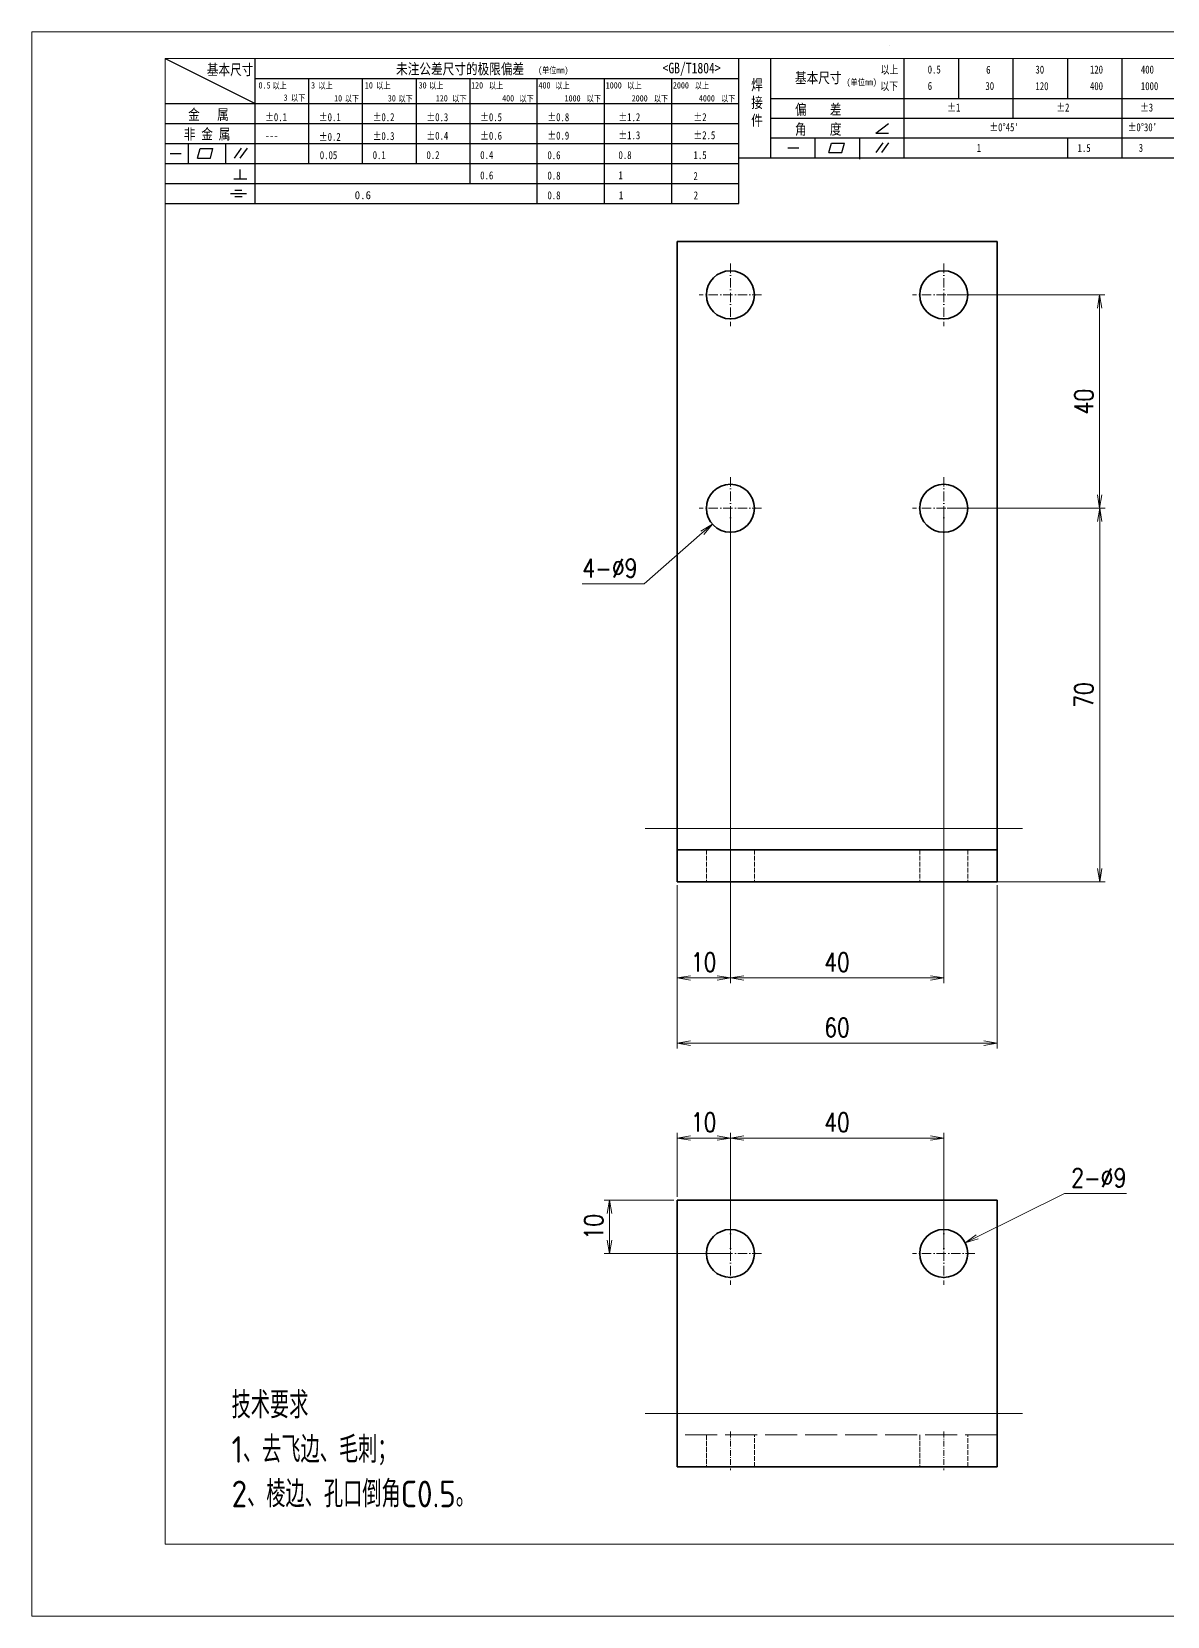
# Model space of a CAD drawing. Header units: millimetres. Extents: x -49572 to 104182, y -50696 to 51993.
# Drawn here: x -47150.9 to -46938, y 51037.2 to 51334.2 of the extents above; entities that cross this region are included whole.
import ezdxf

# ---------------------------------------------------------------- set-up
doc = ezdxf.new("R2010")
doc.units = ezdxf.units.MM
doc.header["$LTSCALE"] = 0.5
doc.linetypes.add('DASHDOT', pattern=[18.5, 12, -3, 0.5, -3])
doc.linetypes.add('DASHED', pattern=[15, 12, -3])
doc.layers.add('图\\M+19E79\\M+195B6\\M+18E9A', color=7, linetype='Continuous')
for name, color, linetype, lineweight in [('图框', 7, 'Continuous', 18), ('标注线', 3, 'Continuous', 18), ('细实线', 3, 'Continuous', 18)]:
    doc.layers.add(name, color=color, linetype=linetype, lineweight=lineweight)
doc.layers.add('打印', color=7, linetype='Continuous', lineweight=15, plot=False)
doc.layers.add('打印-禁用', color=7, linetype='Continuous', lineweight=15, plot=False)
doc.styles.add('DIM', font='romans.shx', dxfattribs={"width": 0.8, "bigfont": 'bigfont.shx'})
doc.styles.add('国标', font='simfang.ttf', dxfattribs={"width": 0.8})
doc.styles.add('机械长仿宋', font='gbenor.shx', dxfattribs={"height": 1, "bigfont": 'gbcbig.shx'})
doc.dimstyles.new('DEH 1-1$0', dxfattribs={"dimtxt": 3.5, "dimasz": 2.5, "dimexe": 1, "dimexo": 0.625, "dimgap": 1.2, "dimtad": 1, "dimzin": 9, "dimdsep": 46, "dimtxsty": 'DIM', "dimblk": 'OPEN', "dimcen": 0, "dimclrd": 8, "dimclre": 8, "dimclrt": 2, "dimazin": 2, "dimtfac": 0.5, "dimtmove": 0, "dimatfit": 3, "dimldrblk": 'OPEN', "dimfxl": 0, "dimtolj": 2, "dimlwd": 18, "dimlwe": 18, "dimarcsym": 0})
doc.dimstyles.new('DEH 1-1$3', dxfattribs={"dimtxt": 3.5, "dimasz": 2.5, "dimexe": 1, "dimexo": 0.625, "dimgap": 1.2, "dimtad": 1, "dimtoh": 1, "dimdsep": 46, "dimtxsty": 'DIM', "dimblk": 'OPEN', "dimcen": 0, "dimclrd": 8, "dimclre": 8, "dimclrt": 2, "dimazin": 2, "dimtfac": 0.5, "dimtofl": 0, "dimtmove": 0, "dimatfit": 3, "dimldrblk": 'OPEN', "dimfxl": 0, "dimtolj": 2, "dimlwd": 18, "dimlwe": 18, "dimarcsym": 0})

# ---------------------------------------------------------------- blocks, each defined once
blk = doc.blocks.new('GZDEH零件A3图框V01版')
at = {"layer": '图\\M+19E79\\M+195B6\\M+18E9A', "color": 9}
for p, q in [((2882.49, -1554.46), (2899.37, -1562.92)), ((2899.37, -1581.67), (2899.37, -1554.46)), ((2990.09, -1581.67), (2990.09, -1554.46)), ((2996.09, -1573.08), (2996.09, -1554.46)), ((3021.09, -1561.98), (3021.09, -1554.46)), ((3031.31, -1561.98), (3031.31, -1554.46)), ((3041.53, -1561.98), (3041.53, -1554.46)), ((3051.75, -1561.98), (3051.75, -1554.46)), ((3061.98, -1561.98), (3061.98, -1554.46)), ((2899.37, -1558.24), (2990.09, -1558.24)), ((2909.45, -1574.17), (2909.45, -1558.24)), ((2919.53, -1574.17), (2919.53, -1558.24)), ((2929.61, -1574.17), (2929.61, -1558.24)), ((2939.69, -1577.92), (2939.69, -1558.24)), ((2952.29, -1581.67), (2952.29, -1558.24)), ((2964.89, -1581.67), (2964.89, -1558.24)), ((2977.49, -1581.67), (2977.49, -1558.24)), ((2996.09, -1561.98), (3113.09, -1561.98)), ((3021.09, -1573.08), (3021.09, -1561.98)), ((3041.53, -1565.68), (3041.53, -1561.98)), ((3061.98, -1573.08), (3061.98, -1561.98)), ((2882.49, -1562.92), (2990.09, -1562.92)), ((2882.49, -1566.67), (2990.09, -1566.67)), ((2996.09, -1565.68), (3113.09, -1565.68)), ((3015.75, -1568.51), (3018.15, -1566.66)), ((2882.49, -1570.42), (2990.09, -1570.42)), ((2886.92, -1574.12), (2886.92, -1570.42)), ((2893.91, -1574.12), (2893.91, -1570.42)), ((2996.09, -1569.38), (3113.09, -1569.38)), ((3004.42, -1573.08), (3004.42, -1569.38)), ((3006.97, -1572.12), (3007.45, -1570.33)), ((3007.45, -1570.33), (3009.86, -1570.33)), ((3009.39, -1572.12), (3009.86, -1570.33)), ((3012.75, -1573.08), (3012.75, -1569.38)), ((3015.75, -1568.51), (3018.15, -1568.51)), ((3015.81, -1572.12), (3017.15, -1570.26)), ((3016.89, -1572.12), (3018.23, -1570.26)), ((3051.75, -1573.08), (3051.75, -1569.38)), ((2883.43, -1572.27), (2885.49, -1572.27)), ((2888.59, -1573.16), (2889.07, -1571.37)), ((2888.59, -1573.16), (2891, -1573.16)), ((2889.07, -1571.37), (2891.48, -1571.37)), ((2891, -1573.16), (2891.48, -1571.37)), ((2895.52, -1573.16), (2896.85, -1571.3)), ((2896.6, -1573.16), (2897.94, -1571.3)), ((2990.09, -1573.08), (3113.09, -1573.08)), ((2999.26, -1571.23), (3001.32, -1571.23)), ((3006.97, -1572.12), (3009.39, -1572.12)), ((3012.75, -1573.33), (3012.75, -1573.08)), ((2882.49, -1574.17), (2990.09, -1574.17)), ((2895.42, -1577.05), (2897.81, -1577.05)), ((2896.58, -1577.05), (2896.58, -1575.28)), ((2882.49, -1577.92), (2990.09, -1577.92)), ((2894.79, -1579.77), (2897.77, -1579.77)), ((2895.57, -1579.17), (2896.92, -1579.17)), ((2882.49, -1581.67), (2990.09, -1581.67)), ((2895.57, -1580.37), (2896.93, -1580.37))]:
    blk.add_line(p, q, dxfattribs=at)
at = {"layer": '图框', "linetype": 'Continuous'}
for p, q in [((2882.49, -1554.46), (2882.49, -1832.96)), ((3272.49, -1554.46), (2882.49, -1554.46)), ((2882.49, -1832.96), (3272.49, -1832.96))]:
    blk.add_line(p, q, dxfattribs=at)
at = {"layer": '打印-禁用', "linetype": 'Continuous'}
for p, q in [((2857.49, -1549.46), (2857.49, -1846.46)), ((3277.49, -1549.46), (2857.49, -1549.46)), ((2857.49, -1846.46), (3277.49, -1846.46))]:
    blk.add_line(p, q, dxfattribs=at)
at = {"layer": '图\\M+19E79\\M+195B6\\M+18E9A', "color": 9, "style": '国标', "width": 0.8}
for s, height, p in [('基本尺寸', 2, (2890.33, -1557.58)), ('未注公差尺寸的极限偏差', 2, (2925.81, -1557.44)), ('<GB/T1804>', 2, (2975.78, -1557.27)), ('以上', 1.5, (3016.64, -1557.33)), ('0.5', 1.5, (3025.49, -1557.3)), ('6', 1.5, (3036.45, -1557.34)), ('30', 1.5, (3045.69, -1557.31)), ('120', 1.5, (3055.91, -1557.31)), ('400', 1.5, (3065.46, -1557.31)), ('30', 1.2, (2930.04, -1560.11)), ('基本尺寸', 2, (3000.6, -1559.1)), ('以下', 1.5, (3016.58, -1560.43)), ('6', 1.5, (3025.49, -1560.38)), ('30', 1.5, (3036.31, -1560.39)), ('120', 1.5, (3045.69, -1560.41)), ('400', 1.5, (3055.91, -1560.41)), ('1000', 1.5, (3065.46, -1560.41)), ('金   属', 2, (2886.82, -1565.98)), ('±0.1', 1.5, (2901.27, -1566.23)), ('±0.1', 1.5, (2911.35, -1566.23)), ('±0.2', 1.5, (2921.43, -1566.23)), ('±0.3', 1.5, (2931.51, -1566.23)), ('±0.5', 1.5, (2941.59, -1566.23)), ('±0.8', 1.5, (2954.19, -1566.23)), ('±1.2', 1.5, (2967.51, -1566.23)), ('±2', 1.5, (2981.58, -1566.23)), ('偏    差', 2, (3000.6, -1565.04)), ('±1', 1.5, (3029.16, -1564.42)), ('±2', 1.5, (3049.61, -1564.42)), ('±3', 1.5, (3065.3, -1564.42)), ('非 金 属', 2, (2886.02, -1569.65)), ('±0.3', 1.5, (2921.43, -1569.77)), ('±0.4', 1.5, (2931.51, -1569.71)), ('±0.6', 1.5, (2941.59, -1569.71)), ('±0.9', 1.5, (2954.19, -1569.68)), ('±1.3', 1.5, (2967.51, -1569.62)), ('±2.5', 1.5, (2981.58, -1569.61)), ('角    度', 2, (3000.6, -1568.74)), ("±0%%D45'", 1.5, (3037.06, -1568.12)), ("±0%%D30'", 1.5, (3062.98, -1568.12)), ('---', 1.5, (2901.27, -1569.65)), ('±0.2', 1.5, (2911.35, -1569.92)), ('1', 1.5, (3034.69, -1571.98)), ('1.5', 1.5, (3053.59, -1572.01)), ('3', 1.5, (3065.05, -1571.98)), ('0.1', 1.5, (2921.43, -1573.34)), ('0.2', 1.5, (2931.51, -1573.33)), ('0.4', 1.5, (2941.59, -1573.33)), ('0.6', 1.5, (2954.19, -1573.35)), ('0.8', 1.5, (2967.51, -1573.33)), ('1.5', 1.5, (2981.58, -1573.34)), ('0.6', 1.5, (2941.59, -1577.14)), ('0.8', 1.5, (2954.19, -1577.17)), ('1', 1.5, (2967.51, -1577.12)), ('2', 1.5, (2981.58, -1577.26)), ('0.8', 1.5, (2954.19, -1580.87)), ('1', 1.5, (2967.59, -1580.86)), ('2', 1.5, (2981.62, -1580.89))]:
    blk.add_text(s, height=height, dxfattribs=at).set_placement(p)
at = {"layer": '图\\M+19E79\\M+195B6\\M+18E9A', "color": 9, "lineweight": 15, "style": '国标', "width": 0.8}
for s, p in [('(单位mm)', (2952.44, -1557.27)), ('0.5', (2900.03, -1560.11)), ('以上', (2902.64, -1560.16)), ('3', (2909.88, -1560.11)), ('以上', (2911.25, -1560.16)), ('10', (2919.96, -1560.11)), ('以上', (2922.09, -1560.16)), ('以上', (2932.02, -1560.16)), ('120', (2939.88, -1560.11)), ('以上', (2943.21, -1560.16)), ('400', (2952.52, -1560.11)), ('以上', (2955.68, -1560.16)), ('1000', (2965.12, -1560.11)), ('以上', (2969.16, -1560.16)), ('2000', (2977.72, -1560.11)), ('以上', (2981.8, -1560.16)), ('(单位mm)', (3010.27, -1559.51)), ('3', (2904.73, -1562.41)), ('以下', (2906.1, -1562.46)), ('10', (2914.19, -1562.54)), ('以下', (2916.18, -1562.59)), ('30', (2924.27, -1562.54)), ('以下', (2926.26, -1562.59)), ('120', (2933.26, -1562.54)), ('以下', (2936.34, -1562.59)), ('400', (2945.7, -1562.54)), ('以下', (2948.94, -1562.59)), ('1000', (2957.41, -1562.54)), ('以下', (2961.54, -1562.59)), ('2000', (2969.99, -1562.54)), ('以下', (2974.14, -1562.59)), ('4000', (2982.59, -1562.54)), ('以下', (2986.74, -1562.59))]:
    blk.add_text(s, height=1.2, dxfattribs=at).set_placement(p)
at = {"layer": '图\\M+19E79\\M+195B6\\M+18E9A', "color": 9, "lineweight": 13, "style": '国标'}
blk.add_text('0.6', height=1.5, dxfattribs=at).set_placement((2918.05, -1580.85))
at = {"layer": '图\\M+19E79\\M+195B6\\M+18E9A', "color": 9, "insert": (2992.39, -1558.41), "char_height": 2, "width": 3.1877, "attachment_point": 1, "style": '国标'}
blk.add_mtext('焊\\P接\\P件', dxfattribs=at)
at = {"layer": '图\\M+19E79\\M+195B6\\M+18E9A', "color": 9, "insert": (2911.51, -1573.37), "char_height": 1.5, "attachment_point": 7, "style": '国标'}
blk.add_mtext_dynamic_manual_height_columns('0.05', width=5.1982, gutter_width=12.5, heights=[0], dxfattribs=at)
blk = doc.blocks.new('DEH A3')
at = {"layer": '图框'}
blk.add_blockref('GZDEH零件A3图框V01版', (-2857.49, 1846.46), dxfattribs=at)
blk = doc.blocks.new('_Open')
at = {"color": 0, "linetype": 'ByBlock', "lineweight": -2}
for p, q in [((-1, 0.17), (0, 0)), ((-1, -0.17), (0, 0)), ((0, 0), (-1, 0))]:
    blk.add_line(p, q, dxfattribs=at)
blk = doc.blocks.new('*D312')
at = {"layer": 'Defpoints', "color": 0, "transparency": 16777216}
for p in [(-47029.94, 51174.92), (-46969.94, 51174.92), (-46969.94, 51144.66)]:
    blk.add_point(p, dxfattribs=at)
at = {"layer": '标注线', "color": 8, "lineweight": 18, "transparency": 16777216}
for p, q in [((-47029.94, 51174.29), (-47029.94, 51143.66)), ((-46969.94, 51174.29), (-46969.94, 51143.66)), ((-47027.44, 51144.66), (-46972.44, 51144.66))]:
    blk.add_line(p, q, dxfattribs=at)
at = {"layer": '标注线', "color": 8, "lineweight": 18, "transparency": 16777216, "xscale": 2.5, "yscale": 2.5, "zscale": 2.5, "rotation": 180}
blk.add_blockref('_Open', (-47029.94, 51144.66), dxfattribs=at)
at = {"layer": '标注线', "color": 8, "lineweight": 18, "transparency": 16777216, "xscale": 2.5, "yscale": 2.5, "zscale": 2.5}
blk.add_blockref('_Open', (-46969.94, 51144.66), dxfattribs=at)
at = {"layer": '标注线', "color": 2, "transparency": 16777216, "insert": (-46999.94, 51147.61), "char_height": 3.5, "attachment_point": 5, "style": 'DIM'}
blk.add_mtext('\\A2;60', dxfattribs=at)
blk = doc.blocks.new('*D313')
at = {"layer": 'Defpoints', "color": 0, "transparency": 16777216}
for p in [(-47019.94, 51244.92), (-47029.94, 51174.92), (-47029.94, 51156.89)]:
    blk.add_point(p, dxfattribs=at)
at = {"layer": '标注线', "color": 8, "lineweight": 18, "transparency": 16777216}
for p, q in [((-47019.94, 51244.29), (-47019.94, 51155.89)), ((-47029.94, 51174.29), (-47029.94, 51155.89)), ((-47022.44, 51156.89), (-47027.44, 51156.89))]:
    blk.add_line(p, q, dxfattribs=at)
at = {"layer": '标注线', "color": 8, "lineweight": 18, "transparency": 16777216, "xscale": 2.5, "yscale": 2.5, "zscale": 2.5, "rotation": 180}
blk.add_blockref('_Open', (-47029.94, 51156.89), dxfattribs=at)
at = {"layer": '标注线', "color": 8, "lineweight": 18, "transparency": 16777216, "xscale": 2.5, "yscale": 2.5, "zscale": 2.5}
blk.add_blockref('_Open', (-47019.94, 51156.89), dxfattribs=at)
at = {"layer": '标注线', "color": 2, "transparency": 16777216, "insert": (-47024.94, 51159.84), "char_height": 3.5, "attachment_point": 5, "style": 'DIM'}
blk.add_mtext('\\A2;10', dxfattribs=at)
blk = doc.blocks.new('*D314')
at = {"layer": 'Defpoints', "color": 0, "transparency": 16777216}
for p in [(-47019.94, 51244.92), (-46979.94, 51244.92), (-46979.94, 51156.89)]:
    blk.add_point(p, dxfattribs=at)
at = {"layer": '标注线', "color": 8, "lineweight": 18, "transparency": 16777216}
for p, q in [((-47019.94, 51244.29), (-47019.94, 51155.89)), ((-46979.94, 51244.29), (-46979.94, 51155.89)), ((-47017.44, 51156.89), (-46982.44, 51156.89))]:
    blk.add_line(p, q, dxfattribs=at)
at = {"layer": '标注线', "color": 8, "lineweight": 18, "transparency": 16777216, "xscale": 2.5, "yscale": 2.5, "zscale": 2.5, "rotation": 180}
blk.add_blockref('_Open', (-47019.94, 51156.89), dxfattribs=at)
at = {"layer": '标注线', "color": 8, "lineweight": 18, "transparency": 16777216, "xscale": 2.5, "yscale": 2.5, "zscale": 2.5}
blk.add_blockref('_Open', (-46979.94, 51156.89), dxfattribs=at)
at = {"layer": '标注线', "color": 2, "transparency": 16777216, "insert": (-46999.94, 51159.84), "char_height": 3.5, "attachment_point": 5, "style": 'DIM'}
blk.add_mtext('\\A2;40', dxfattribs=at)
blk = doc.blocks.new('*D315')
at = {"layer": 'Defpoints', "color": 0, "transparency": 16777216}
for p in [(-46979.94, 51244.92), (-46950.7, 51244.92), (-46993.44, 51174.92)]:
    blk.add_point(p, dxfattribs=at)
at = {"layer": '标注线', "color": 8, "lineweight": 18, "transparency": 16777216}
for p, q in [((-46979.31, 51244.92), (-46949.7, 51244.92)), ((-46950.7, 51177.42), (-46950.7, 51242.42)), ((-46992.82, 51174.92), (-46949.7, 51174.92))]:
    blk.add_line(p, q, dxfattribs=at)
at = {"layer": '标注线', "color": 8, "lineweight": 18, "transparency": 16777216, "xscale": 2.5, "yscale": 2.5, "zscale": 2.5}
for p, rotation in [((-46950.7, 51244.92), 90), ((-46950.7, 51174.92), 270)]:
    blk.add_blockref('_Open', p, dxfattribs=dict(at, rotation=rotation))
at = {"layer": '标注线', "color": 2, "transparency": 16777216, "insert": (-46953.65, 51209.92), "char_height": 3.5, "attachment_point": 5, "rotation": 90, "style": 'DIM'}
blk.add_mtext('\\A2;70', dxfattribs=at)
blk = doc.blocks.new('*D316')
at = {"layer": 'Defpoints', "color": 0, "transparency": 16777216}
for p in [(-46979.94, 51284.92), (-46950.71, 51284.92), (-46979.94, 51244.92)]:
    blk.add_point(p, dxfattribs=at)
at = {"layer": '标注线', "color": 8, "lineweight": 18, "transparency": 16777216}
for p, q in [((-46979.31, 51284.92), (-46949.71, 51284.92)), ((-46950.71, 51247.42), (-46950.71, 51282.42)), ((-46979.31, 51244.92), (-46949.71, 51244.92))]:
    blk.add_line(p, q, dxfattribs=at)
at = {"layer": '标注线', "color": 8, "lineweight": 18, "transparency": 16777216, "xscale": 2.5, "yscale": 2.5, "zscale": 2.5}
for p, rotation in [((-46950.71, 51284.92), 90), ((-46950.71, 51244.92), 270)]:
    blk.add_blockref('_Open', p, dxfattribs=dict(at, rotation=rotation))
at = {"layer": '标注线', "color": 2, "transparency": 16777216, "insert": (-46953.66, 51264.92), "char_height": 3.5, "attachment_point": 5, "rotation": 90, "style": 'DIM'}
blk.add_mtext('\\A2;40', dxfattribs=at)
blk = doc.blocks.new('*D317')
at = {"layer": 'Defpoints', "color": 0, "transparency": 16777216}
for p in [(-47019.94, 51126.88), (-47019.94, 51105.25), (-46979.94, 51105.25)]:
    blk.add_point(p, dxfattribs=at)
at = {"layer": '标注线', "color": 8, "lineweight": 18, "transparency": 16777216}
for p, q in [((-47019.94, 51105.88), (-47019.94, 51127.88)), ((-46982.44, 51126.88), (-47017.44, 51126.88)), ((-46979.94, 51105.88), (-46979.94, 51127.88))]:
    blk.add_line(p, q, dxfattribs=at)
at = {"layer": '标注线', "color": 8, "lineweight": 18, "transparency": 16777216, "xscale": 2.5, "yscale": 2.5, "zscale": 2.5, "rotation": 180}
blk.add_blockref('_Open', (-47019.94, 51126.88), dxfattribs=at)
at = {"layer": '标注线', "color": 8, "lineweight": 18, "transparency": 16777216, "xscale": 2.5, "yscale": 2.5, "zscale": 2.5}
blk.add_blockref('_Open', (-46979.94, 51126.88), dxfattribs=at)
at = {"layer": '标注线', "color": 2, "transparency": 16777216, "insert": (-46999.94, 51129.83), "char_height": 3.5, "attachment_point": 5, "style": 'DIM'}
blk.add_mtext('\\A2;40', dxfattribs=at)
blk = doc.blocks.new('*D318')
at = {"layer": 'Defpoints', "color": 0, "transparency": 16777216}
for p in [(-47029.94, 51126.88), (-47029.94, 51115.25), (-47019.94, 51105.25)]:
    blk.add_point(p, dxfattribs=at)
at = {"layer": '标注线', "color": 8, "lineweight": 18, "transparency": 16777216}
for p, q in [((-47029.94, 51115.88), (-47029.94, 51127.88)), ((-47022.44, 51126.88), (-47027.44, 51126.88)), ((-47019.94, 51105.88), (-47019.94, 51127.88))]:
    blk.add_line(p, q, dxfattribs=at)
at = {"layer": '标注线', "color": 8, "lineweight": 18, "transparency": 16777216, "xscale": 2.5, "yscale": 2.5, "zscale": 2.5, "rotation": 180}
blk.add_blockref('_Open', (-47029.94, 51126.88), dxfattribs=at)
at = {"layer": '标注线', "color": 8, "lineweight": 18, "transparency": 16777216, "xscale": 2.5, "yscale": 2.5, "zscale": 2.5}
blk.add_blockref('_Open', (-47019.94, 51126.88), dxfattribs=at)
at = {"layer": '标注线', "color": 2, "transparency": 16777216, "insert": (-47024.94, 51129.83), "char_height": 3.5, "attachment_point": 5, "style": 'DIM'}
blk.add_mtext('\\A2;10', dxfattribs=at)
blk = doc.blocks.new('*D319')
at = {"layer": 'Defpoints', "color": 0, "transparency": 16777216}
for p in [(-47042.61, 51115.25), (-47029.94, 51115.25), (-47019.94, 51105.25)]:
    blk.add_point(p, dxfattribs=at)
at = {"layer": '标注线', "color": 8, "lineweight": 18, "transparency": 16777216}
for p, q in [((-47030.56, 51115.25), (-47043.61, 51115.25)), ((-47042.61, 51107.75), (-47042.61, 51112.75)), ((-47020.56, 51105.25), (-47043.61, 51105.25))]:
    blk.add_line(p, q, dxfattribs=at)
at = {"layer": '标注线', "color": 8, "lineweight": 18, "transparency": 16777216, "xscale": 2.5, "yscale": 2.5, "zscale": 2.5}
for p, rotation in [((-47042.61, 51115.25), 90), ((-47042.61, 51105.25), 270)]:
    blk.add_blockref('_Open', p, dxfattribs=dict(at, rotation=rotation))
at = {"layer": '标注线', "color": 2, "transparency": 16777216, "insert": (-47045.56, 51110.25), "char_height": 3.5, "attachment_point": 5, "rotation": 90, "style": 'DIM'}
blk.add_mtext('\\A2;10', dxfattribs=at)
blk = doc.blocks.new('*D320')
at = {"layer": 'Defpoints', "color": 0, "transparency": 16777216}
for p in [(-46975.91, 51107.25), (-46983.97, 51103.25)]:
    blk.add_point(p, dxfattribs=at)
at = {"layer": '标注线', "color": 8, "lineweight": 18, "transparency": 16777216}
for p, q in [((-46957.27, 51116.5), (-46973.67, 51108.36)), ((-46945.67, 51116.5), (-46957.27, 51116.5))]:
    blk.add_line(p, q, dxfattribs=at)
at = {"layer": '标注线', "color": 8, "lineweight": 18, "transparency": 16777216, "xscale": 2.5, "yscale": 2.5, "zscale": 2.5, "rotation": 206.4054083063446}
blk.add_blockref('_Open', (-46975.91, 51107.25), dxfattribs=at)
at = {"layer": '标注线', "color": 2, "transparency": 16777216, "insert": (-46950.87, 51119.45), "char_height": 3.5, "attachment_point": 5, "style": 'DIM'}
blk.add_mtext('\\A2;2-%%c9', dxfattribs=at)
blk = doc.blocks.new('*D321')
at = {"layer": 'Defpoints', "color": 0, "transparency": 16777216}
for p in [(-47016.55, 51247.88), (-47023.32, 51241.96)]:
    blk.add_point(p, dxfattribs=at)
at = {"layer": '标注线', "color": 8, "lineweight": 18, "transparency": 16777216}
for p, q in [((-47036.13, 51230.76), (-47025.21, 51240.31)), ((-47047.73, 51230.76), (-47036.13, 51230.76))]:
    blk.add_line(p, q, dxfattribs=at)
at = {"layer": '标注线', "color": 8, "lineweight": 18, "transparency": 16777216, "xscale": 2.5, "yscale": 2.5, "zscale": 2.5, "rotation": 41.16075418140423}
blk.add_blockref('_Open', (-47023.32, 51241.96), dxfattribs=at)
at = {"layer": '标注线', "color": 2, "transparency": 16777216, "insert": (-47042.53, 51233.71), "char_height": 3.5, "attachment_point": 5, "style": 'DIM'}
blk.add_mtext('\\A2;4-%%c9', dxfattribs=at)

msp = doc.modelspace()

# ---------------------------------------------------------------- linework, layer by layer
at = {"color": 7, "lineweight": 35}
for p, q in [((-47029.936, 51184.92), (-47029.936, 51294.92)), ((-47029.936, 51294.92), (-46969.936, 51294.92)), ((-46969.936, 51184.92), (-46969.936, 51294.92)), ((-47029.936, 51180.92), (-46969.936, 51180.92)), ((-47029.936, 51174.92), (-46969.936, 51174.92)), ((-47029.936, 51075.251), (-47029.936, 51115.251)), ((-47029.936, 51115.251), (-46969.936, 51115.251)), ((-46969.936, 51075.251), (-46969.936, 51115.251)), ((-47029.936, 51065.251), (-46969.936, 51065.251))]:
    msp.add_line(p, q, dxfattribs=at)
at = {"color": 2, "linetype": 'DASHDOT', "lineweight": 13, "ltscale": 0.2925}
for p, q in [((-47019.936, 51290.77), (-47019.936, 51279.07)), ((-46979.936, 51290.77), (-46979.936, 51279.07)), ((-47019.936, 51250.77), (-47019.936, 51239.07)), ((-46979.936, 51250.77), (-46979.936, 51239.07)), ((-47019.936, 51111.101), (-47019.936, 51099.401)), ((-46979.936, 51111.101), (-46979.936, 51099.401))]:
    msp.add_line(p, q, dxfattribs=at)
at = {"color": 2, "linetype": 'DASHDOT', "lineweight": 13, "ltscale": 0.292499}
for p, q in [((-47014.086, 51284.92), (-47025.786, 51284.92)), ((-46974.086, 51284.92), (-46985.786, 51284.92)), ((-47014.086, 51244.92), (-47025.786, 51244.92)), ((-46974.086, 51244.92), (-46985.786, 51244.92)), ((-47014.086, 51105.251), (-47025.786, 51105.251)), ((-46974.086, 51105.251), (-46985.786, 51105.251))]:
    msp.add_line(p, q, dxfattribs=at)
at = {"color": 2, "linetype": 'DASHDOT', "lineweight": 13}
for p, q in [((-47035.936, 51184.92), (-46963.936, 51184.92)), ((-47035.936, 51075.251), (-46963.936, 51075.251))]:
    msp.add_line(p, q, dxfattribs=at)
at = {"color": 7, "lineweight": 13}
for p, q in [((-46969.936, 51184.92), (-47029.936, 51184.92)), ((-46969.936, 51075.251), (-47029.936, 51075.251))]:
    msp.add_line(p, q, dxfattribs=at)
at = {"color": 7, "lineweight": 35, "ltscale": 0.07071}
for p, q in [((-47029.936, 51184.92), (-47029.936, 51182.092)), ((-46969.936, 51182.092), (-46969.936, 51184.92))]:
    msp.add_line(p, q, dxfattribs=at)
at = {"color": 1, "linetype": 'DASHED', "lineweight": 13}
for p, q in [((-47029.936, 51184.92), (-46969.936, 51184.92)), ((-47029.936, 51075.251), (-46969.936, 51075.251)), ((-46969.936, 51071.251), (-47029.936, 51071.251))]:
    msp.add_line(p, q, dxfattribs=at)
at = {"color": 7, "lineweight": 35, "ltscale": 0.02929}
for p, q in [((-47029.936, 51182.092), (-47029.936, 51180.92)), ((-46969.936, 51180.92), (-46969.936, 51182.092))]:
    msp.add_line(p, q, dxfattribs=at)
at = {"color": 7, "lineweight": 35, "ltscale": 0.15}
for p, q in [((-47029.936, 51174.92), (-47029.936, 51180.92)), ((-46969.936, 51174.92), (-46969.936, 51180.92))]:
    msp.add_line(p, q, dxfattribs=at)
at = {"color": 1, "linetype": 'DASHED', "lineweight": 13, "ltscale": 0.15}
for p, q in [((-47024.436, 51180.92), (-47024.436, 51174.92)), ((-47015.436, 51180.92), (-47015.436, 51174.92)), ((-46984.436, 51180.92), (-46984.436, 51174.92)), ((-46975.436, 51180.92), (-46975.436, 51174.92)), ((-47024.436, 51071.251), (-47024.436, 51065.251)), ((-47024.436, 51071.251), (-47024.436, 51065.251)), ((-47015.436, 51065.251), (-47015.436, 51071.251)), ((-47015.436, 51065.251), (-47015.436, 51071.251)), ((-46984.436, 51071.251), (-46984.436, 51065.251)), ((-46984.436, 51071.251), (-46984.436, 51065.251)), ((-46975.436, 51065.251), (-46975.436, 51071.251)), ((-46975.436, 51065.251), (-46975.436, 51071.251))]:
    msp.add_line(p, q, dxfattribs=at)
at = {"color": 2, "linetype": 'DASHDOT', "lineweight": 13, "ltscale": 0.180016}
for p, q in [((-47019.936, 51181.52), (-47019.936, 51174.319)), ((-46979.936, 51181.52), (-46979.936, 51174.319))]:
    msp.add_line(p, q, dxfattribs=at)
at = {"color": 7, "lineweight": 35, "ltscale": 0.176777}
for p, q in [((-47029.936, 51068.18), (-47029.936, 51075.251)), ((-46969.936, 51075.251), (-46969.936, 51068.18))]:
    msp.add_line(p, q, dxfattribs=at)
at = {"color": 2, "linetype": 'DASHDOT', "lineweight": 13, "ltscale": 0.180015}
for p, q in [((-47019.936, 51071.851), (-47019.936, 51064.65)), ((-46979.936, 51071.851), (-46979.936, 51064.65))]:
    msp.add_line(p, q, dxfattribs=at)
at = {"color": 7, "lineweight": 35, "ltscale": 0.073223}
for p, q in [((-47029.936, 51065.251), (-47029.936, 51068.18)), ((-46969.936, 51068.18), (-46969.936, 51065.251))]:
    msp.add_line(p, q, dxfattribs=at)
at = {"color": 7, "lineweight": 35}
for centre in [(-47019.936, 51284.92), (-46979.936, 51284.92), (-47019.936, 51244.92), (-46979.936, 51244.92), (-47019.936, 51105.251), (-46979.936, 51105.251)]:
    msp.add_circle(centre, 4.5, dxfattribs=at)
at = {"layer": '打印'}
msp.add_lwpolyline([(-47150.945, 51334.244), (-46730.945, 51334.244), (-46730.945, 51037.244), (-47150.945, 51037.244)], close=True, dxfattribs=at)
at = {"layer": '细实线', "ltscale": 2.48512e-05}
msp.add_line((-46990.11, 51331.685), (-46990.109, 51331.684), dxfattribs=at)

# ---------------------------------------------------------------- block references
at = {"layer": '图框'}
msp.add_blockref('DEH A3', (-47150.945, 51037.244), dxfattribs=at)

# ---------------------------------------------------------------- texts
at = {"layer": '标注线', "color": 2, "insert": (-47113.467, 51057.627), "char_height": 5, "width": 114.82461, "attachment_point": 7, "style": '机械长仿宋'}
msp.add_mtext('\\A2;技术要求\\P1、去飞边、毛刺；\\P2、棱边、孔口倒角C0.5。', dxfattribs=at)

# ---------------------------------------------------------------- dimensions: what is measured, and where the dimension line sits
at = {"layer": '标注线'}
for base, p1, p2, picture, middle in [((-46950.709, 51284.92), (-46979.936, 51244.92), (-46979.936, 51284.92), '*D316', (-46953.659, 51264.92)), ((-46950.698, 51244.92), (-46993.445, 51174.92), (-46979.936, 51244.92), '*D315', (-46953.648, 51209.92)), ((-47042.608, 51115.251), (-47019.936, 51105.251), (-47029.936, 51115.251), '*D319', (-47045.558, 51110.251))]:
    dim = msp.add_linear_dim(base=base, p1=p1, p2=p2, angle=90, dimstyle='DEH 1-1$0', dxfattribs=at)
    dim.commit()
    dim.dimension.update_dxf_attribs({"geometry": picture, "text_midpoint": middle})
for p1, p2, override, picture, middle in [((-47016.548, 51247.882), (-47023.324, 51241.958), {"dimpost": '4-%%c<>'}, '*D321', (-47042.535, 51230.759)), ((-46983.967, 51103.25), (-46975.906, 51107.252), {"dimpost": '2-%%c<>'}, '*D320', (-46950.875, 51116.503))]:
    dim = msp.add_diameter_dim_2p(p1=p1, p2=p2, dimstyle='DEH 1-1$3', override=override, dxfattribs=at)
    dim.commit()
    dim.dimension.update_dxf_attribs({"geometry": picture, "text_midpoint": middle, "dimtype": 163})
for base, p1, p2, picture, middle in [((-47029.936, 51156.886), (-47019.936, 51244.92), (-47029.936, 51174.92), '*D313', (-47024.936, 51159.836)), ((-46979.936, 51156.886), (-47019.936, 51244.92), (-46979.936, 51244.92), '*D314', (-46999.936, 51159.836)), ((-46969.936, 51144.661), (-47029.936, 51174.92), (-46969.936, 51174.92), '*D312', (-46999.936, 51147.611)), ((-47029.936, 51126.876), (-47019.936, 51105.251), (-47029.936, 51115.251), '*D318', (-47024.936, 51129.826)), ((-47019.936, 51126.876), (-46979.936, 51105.251), (-47019.936, 51105.251), '*D317', (-46999.936, 51129.826))]:
    dim = msp.add_linear_dim(base=base, p1=p1, p2=p2, dimstyle='DEH 1-1$0', dxfattribs=at)
    dim.commit()
    dim.dimension.update_dxf_attribs({"geometry": picture, "text_midpoint": middle})

doc.saveas('drawing.dxf')
